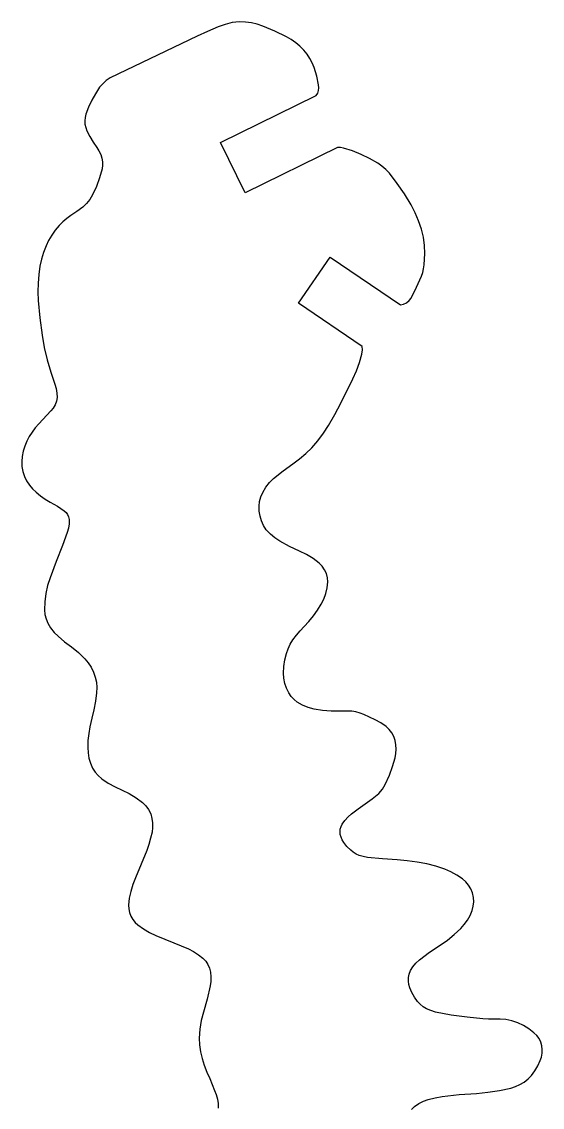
# Model space of a CAD drawing. Extents: x 31.2 to 77.5, y -5 to 41.3.
# Drawn here: x 72.48 to 77.53, y 30.79 to 41.31 of the extents above; entities that cross this region are included whole.
import ezdxf

# ---------------------------------------------------------------- set-up
doc = ezdxf.new("R2010")
doc.units = 0

msp = doc.modelspace()

# ---------------------------------------------------------------- linework, layer by layer
at = {"layer": '5'}
for p, q in [((74.389188, 41.257618), (74.285854, 41.213018)), ((74.455771, 41.281847), (74.389188, 41.257618)), ((74.524629, 41.298552), (74.455771, 41.281847)), ((74.594913, 41.307526), (74.524629, 41.298552)), ((74.65298, 41.304506), (74.594913, 41.307526)), ((74.710519, 41.296137), (74.65298, 41.304506)), ((74.767039, 41.282489), (74.710519, 41.296137)), ((74.822058, 41.263679), (74.767039, 41.282489)), ((74.937033, 41.215535), (74.822058, 41.263679)), ((74.183462, 41.166297), (73.340137, 40.76375)), ((74.285854, 41.213018), (74.183462, 41.166297)), ((75.049202, 41.161172), (74.937033, 41.215535)), ((75.095664, 41.134417), (75.049202, 41.161172)), ((75.139688, 41.103814), (75.095664, 41.134417)), ((75.180955, 41.069586), (75.139688, 41.103814)), ((75.219169, 41.031979), (75.180955, 41.069586)), ((75.249568, 40.993387), (75.219169, 41.031979)), ((75.276362, 40.952211), (75.249568, 40.993387)), ((75.299334, 40.908787), (75.276362, 40.952211)), ((75.318296, 40.863467), (75.299334, 40.908787)), ((75.343282, 40.780132), (75.318296, 40.863467)), ((73.267982, 40.707084), (73.238346, 40.671928)), ((73.302123, 40.737882), (73.267982, 40.707084)), ((73.340137, 40.76375), (73.302123, 40.737882)), ((75.361004, 40.694956), (75.343282, 40.780132)), ((73.198941, 40.61027), (73.163451, 40.546278)), ((73.238346, 40.671928), (73.198941, 40.61027)), ((74.411188, 40.137197), (75.339198, 40.592123)), ((75.339198, 40.592123), (75.352327, 40.615657)), ((75.352327, 40.615657), (75.360521, 40.64133)), ((75.360521, 40.64133), (75.363452, 40.668119)), ((75.363452, 40.668119), (75.361004, 40.694956)), ((73.163451, 40.546278), (73.132013, 40.4802)), ((73.104749, 40.412294), (73.097006, 40.38018)), ((73.132013, 40.4802), (73.104749, 40.412294)), ((73.097006, 40.38018), (73.094254, 40.34726)), ((73.094254, 40.34726), (73.096558, 40.314305)), ((73.096558, 40.314305), (73.103864, 40.282088)), ((73.103864, 40.282088), (73.116001, 40.251364)), ((73.116001, 40.251364), (73.144374, 40.195595)), ((73.144374, 40.195595), (73.176449, 40.14187)), ((73.176449, 40.14187), (73.212078, 40.090434)), ((73.212078, 40.090434), (73.23239, 40.057655)), ((74.649393, 39.651235), (74.411188, 40.137197)), ((75.544413, 40.089982), (74.649393, 39.651235)), ((75.573838, 40.08743), (75.544413, 40.089982)), ((75.602944, 40.082407), (75.573838, 40.08743)), ((75.689346, 40.055159), (75.602944, 40.082407)), ((73.23239, 40.057655), (73.248704, 40.022715)), ((73.248704, 40.022715), (73.260794, 39.986097)), ((73.260794, 39.986097), (73.266827, 39.951557)), ((75.773652, 40.021988), (75.689346, 40.055159)), ((75.855456, 39.983053), (75.773652, 40.021988)), ((75.934365, 39.938542), (75.855456, 39.983053)), ((73.262723, 39.881761), (73.238186, 39.795453)), ((73.267475, 39.9165), (73.262723, 39.881761)), ((73.266827, 39.951557), (73.267475, 39.9165)), ((75.975537, 39.909385), (75.934365, 39.938542)), ((76.013765, 39.876463), (75.975537, 39.909385)), ((76.048705, 39.84007), (76.013765, 39.876463)), ((73.238186, 39.795453), (73.20701, 39.711316)), ((76.124289, 39.741722), (76.048705, 39.84007)), ((73.20701, 39.711316), (73.169385, 39.629858)), ((76.193947, 39.639092), (76.124289, 39.741722)), ((73.112248, 39.546855), (73.075565, 39.512138)), ((73.143727, 39.586353), (73.112248, 39.546855)), ((73.169385, 39.629858), (73.143727, 39.586353)), ((76.257436, 39.532535), (76.193947, 39.639092)), ((73.018542, 39.470048), (72.959873, 39.430286)), ((73.075565, 39.512138), (73.018542, 39.470048)), ((76.297309, 39.456651), (76.257436, 39.532535)), ((76.331062, 39.377854), (76.297309, 39.456651)), ((72.844878, 39.332824), (72.807354, 39.287849)), ((72.880621, 39.368286), (72.844878, 39.332824)), ((72.919031, 39.400839), (72.880621, 39.368286)), ((72.959873, 39.430286), (72.919031, 39.400839)), ((76.358485, 39.296636), (76.331062, 39.377854)), ((72.773685, 39.23992), (72.744102, 39.189366)), ((72.807354, 39.287849), (72.773685, 39.23992)), ((76.377051, 39.219192), (76.358485, 39.296636)), ((72.718809, 39.136535), (72.694824, 39.072433)), ((72.744102, 39.189366), (72.718809, 39.136535)), ((76.388007, 39.140311), (76.377051, 39.219192)), ((76.39125, 39.060738), (76.388007, 39.140311)), ((72.694824, 39.072433), (72.675044, 39.006912)), ((75.167958, 38.580692), (75.472336, 39.028236)), ((75.472336, 39.028236), (76.155508, 38.563602)), ((76.38947, 39.005903), (76.39125, 39.060738)), ((72.659552, 38.940246), (72.648289, 38.857174)), ((72.675044, 39.006912), (72.659552, 38.940246)), ((76.370277, 38.87719), (76.37962, 38.913822)), ((76.37962, 38.913822), (76.385319, 38.951196)), ((76.385319, 38.951196), (76.38947, 39.005903)), ((72.648289, 38.857174), (72.641783, 38.773595)), ((76.310007, 38.734651), (76.357379, 38.841653)), ((76.357379, 38.841653), (76.370277, 38.87719)), ((72.641783, 38.773595), (72.640055, 38.68978)), ((76.257932, 38.629857), (76.310007, 38.734651)), ((72.640055, 38.68978), (72.64311, 38.606004)), ((72.64311, 38.606004), (72.657863, 38.438468)), ((76.213872, 38.585674), (76.238259, 38.605415)), ((76.238259, 38.605415), (76.257932, 38.629857)), ((75.784745, 38.161219), (75.167958, 38.580692)), ((76.155508, 38.563602), (76.185868, 38.571524)), ((76.185868, 38.571524), (76.213872, 38.585674)), ((72.657863, 38.438468), (72.680097, 38.271761)), ((72.680097, 38.271761), (72.702405, 38.15058)), ((72.702405, 38.15058), (72.730663, 38.030646)), ((75.757259, 38.005467), (75.781946, 38.086032)), ((75.781946, 38.086032), (75.787685, 38.127882)), ((75.787685, 38.127882), (75.784745, 38.161219)), ((75.784745, 38.161219), (75.784745, 38.161219)), ((72.730663, 38.030646), (72.764802, 37.912252)), ((75.727688, 37.926563), (75.757259, 38.005467)), ((72.764802, 37.912252), (72.804739, 37.795686)), ((75.693342, 37.849618), (75.727688, 37.926563)), ((72.804739, 37.795686), (72.817017, 37.753495)), ((72.817017, 37.753495), (72.823933, 37.710101)), ((75.577062, 37.613204), (75.693342, 37.849618)), ((72.825378, 37.666184), (72.819118, 37.63023)), ((72.823933, 37.710101), (72.825378, 37.666184)), ((72.788187, 37.564439), (72.764493, 37.536681)), ((72.806589, 37.595954), (72.788187, 37.564439)), ((72.819118, 37.63023), (72.806589, 37.595954)), ((75.519623, 37.503955), (75.577062, 37.613204)), ((72.764493, 37.536681), (72.648126, 37.412576)), ((75.458703, 37.396608), (75.519623, 37.503955)), ((72.583423, 37.332089), (72.555721, 37.288471)), ((72.614281, 37.373533), (72.583423, 37.332089)), ((72.648126, 37.412576), (72.614281, 37.373533)), ((75.40934, 37.320592), (75.458703, 37.396608)), ((72.532039, 37.242845), (72.512596, 37.195257)), ((72.555721, 37.288471), (72.532039, 37.242845)), ((75.295075, 37.180013), (75.354705, 37.248272)), ((75.354705, 37.248272), (75.40934, 37.320592)), ((72.497551, 37.146102), (72.487029, 37.095784)), ((72.512596, 37.195257), (72.497551, 37.146102)), ((75.17498, 37.07255), (75.236623, 37.124499)), ((75.236623, 37.124499), (75.295075, 37.180013)), ((72.487029, 37.095784), (72.483001, 37.046964)), ((72.483001, 37.046964), (72.485309, 36.998031)), ((75.016244, 36.955556), (75.110365, 37.024348)), ((75.110365, 37.024348), (75.17498, 37.07255)), ((72.485309, 36.998031), (72.493916, 36.949807)), ((72.493916, 36.949807), (72.508677, 36.903097)), ((74.925656, 36.882174), (75.016244, 36.955556)), ((72.508677, 36.903097), (72.530859, 36.860001)), ((72.530859, 36.860001), (72.557618, 36.819587)), ((72.557618, 36.819587), (72.588634, 36.78234)), ((74.849061, 36.797426), (74.884619, 36.842275)), ((74.884619, 36.842275), (74.925656, 36.882174)), ((72.588634, 36.78234), (72.623534, 36.748705)), ((72.623534, 36.748705), (72.666569, 36.713973)), ((72.666569, 36.713973), (72.711977, 36.682406)), ((74.78976, 36.660257), (74.801729, 36.705307)), ((74.801729, 36.705307), (74.819572, 36.748371)), ((74.819572, 36.748371), (74.849061, 36.797426)), ((72.711977, 36.682406), (72.759526, 36.654166)), ((72.759526, 36.654166), (72.82883, 36.61399)), ((72.82883, 36.61399), (72.895518, 36.569606)), ((74.783875, 36.614016), (74.78976, 36.660257)), ((74.785668, 36.565598), (74.783875, 36.614016)), ((72.895518, 36.569606), (72.9134, 36.552907)), ((72.9134, 36.552907), (72.927689, 36.533047)), ((72.927689, 36.533047), (72.937836, 36.510784)), ((72.937836, 36.510784), (72.943455, 36.486972)), ((74.793808, 36.517835), (74.785668, 36.565598)), ((74.808155, 36.471557), (74.793808, 36.517835)), ((72.935609, 36.401751), (72.924114, 36.360453)), ((72.942087, 36.444126), (72.935609, 36.401751)), ((72.943455, 36.486972), (72.942087, 36.444126)), ((74.828459, 36.427566), (74.808155, 36.471557)), ((74.854368, 36.386624), (74.828459, 36.427566)), ((74.893776, 36.344221), (74.854368, 36.386624)), ((72.924114, 36.360453), (72.878114, 36.233935)), ((74.938114, 36.307005), (74.893776, 36.344221)), ((74.986704, 36.275543), (74.938114, 36.307005)), ((72.878114, 36.233935), (72.8167, 36.078347)), ((75.080292, 36.224373), (74.986704, 36.275543)), ((75.1768, 36.17895), (75.080292, 36.224373)), ((75.243604, 36.145523), (75.1768, 36.17895)), ((72.8167, 36.078347), (72.758409, 35.921563)), ((75.30714, 36.106237), (75.243604, 36.145523)), ((75.366895, 36.06141), (75.30714, 36.106237)), ((75.396079, 36.032389), (75.366895, 36.06141)), ((75.419631, 35.998637), (75.396079, 36.032389)), ((75.4368, 35.961232), (75.419631, 35.998637)), ((72.758409, 35.921563), (72.734222, 35.845616)), ((75.447036, 35.921369), (75.4368, 35.961232)), ((75.44368, 35.823948), (75.450014, 35.880319)), ((75.450014, 35.880319), (75.447036, 35.921369)), ((72.716821, 35.767834), (72.70634, 35.688821)), ((72.734222, 35.845616), (72.716821, 35.767834)), ((75.4117, 35.715295), (75.430851, 35.768691)), ((75.430851, 35.768691), (75.44368, 35.823948)), ((72.70634, 35.688821), (72.702862, 35.609191)), ((75.350697, 35.606294), (75.386486, 35.66448)), ((75.386486, 35.66448), (75.4117, 35.715295)), ((72.702862, 35.609191), (72.70787, 35.565367)), ((72.70787, 35.565367), (72.718772, 35.522626)), ((75.267391, 35.49811), (75.310934, 35.550747)), ((75.310934, 35.550747), (75.350697, 35.606294)), ((72.718772, 35.522626), (72.735367, 35.481757)), ((72.735367, 35.481757), (72.76319, 35.435048)), ((75.18152, 35.407633), (75.22028, 35.448641)), ((75.22028, 35.448641), (75.267391, 35.49811)), ((72.76319, 35.435048), (72.796822, 35.39233)), ((72.796822, 35.39233), (72.835699, 35.354324)), ((72.835699, 35.354324), (72.899416, 35.301256)), ((75.112231, 35.318626), (75.145454, 35.364235)), ((75.145454, 35.364235), (75.18152, 35.407633)), ((72.899416, 35.301256), (72.965365, 35.250989)), ((72.965365, 35.250989), (73.032811, 35.196332)), ((75.048949, 35.18861), (75.065739, 35.233957)), ((75.065739, 35.233957), (75.086901, 35.277435)), ((75.086901, 35.277435), (75.112231, 35.318626)), ((73.032811, 35.196332), (73.095031, 35.135793)), ((73.095031, 35.135793), (73.128411, 35.096825)), ((75.023104, 35.061657), (75.032726, 35.125806)), ((75.032726, 35.125806), (75.048949, 35.18861)), ((73.128411, 35.096825), (73.156705, 35.054022)), ((73.156705, 35.054022), (73.179476, 35.008043)), ((75.020188, 34.996857), (75.023104, 35.061657)), ((73.179476, 35.008043), (73.196375, 34.959596)), ((73.196375, 34.959596), (73.207139, 34.909428)), ((75.024284, 34.94694), (75.020188, 34.996857)), ((75.034333, 34.897875), (75.024284, 34.94694)), ((73.207139, 34.909428), (73.211604, 34.858313)), ((73.211604, 34.858313), (73.209701, 34.807039)), ((75.050192, 34.850368), (75.034333, 34.897875)), ((75.07163, 34.805104), (75.050192, 34.850368)), ((73.198884, 34.724287), (73.181497, 34.642662)), ((73.209701, 34.807039), (73.198884, 34.724287)), ((75.095149, 34.771292), (75.07163, 34.805104)), ((75.123098, 34.741038), (75.095149, 34.771292)), ((75.154944, 34.714919), (75.123098, 34.741038)), ((75.206552, 34.685806), (75.154944, 34.714919)), ((73.181497, 34.642662), (73.161802, 34.560714)), ((75.261353, 34.663271), (75.206552, 34.685806)), ((75.318512, 34.647656), (75.261353, 34.663271)), ((75.399927, 34.635065), (75.318512, 34.647656)), ((75.48208, 34.628921), (75.399927, 34.635065)), ((75.561904, 34.62777), (75.48208, 34.628921)), ((75.641729, 34.628737), (75.561904, 34.62777)), ((75.682768, 34.627202), (75.641729, 34.628737)), ((75.723385, 34.621143), (75.682768, 34.627202)), ((75.763084, 34.610632), (75.723385, 34.621143)), ((75.801379, 34.595799), (75.763084, 34.610632)), ((73.161802, 34.560714), (73.144226, 34.478285)), ((75.908736, 34.545503), (75.801379, 34.595799)), ((75.964153, 34.514903), (75.908736, 34.545503)), ((76.016093, 34.478715), (75.964153, 34.514903)), ((73.132677, 34.412014), (73.125516, 34.345125)), ((73.144226, 34.478285), (73.132677, 34.412014)), ((76.045991, 34.450914), (76.016093, 34.478715)), ((76.071189, 34.418793), (76.045991, 34.450914)), ((76.091072, 34.383136), (76.071189, 34.418793)), ((73.125516, 34.345125), (73.122774, 34.277911)), ((76.105153, 34.344816), (76.091072, 34.383136)), ((76.111235, 34.302923), (76.105153, 34.344816)), ((76.112825, 34.26062), (76.111235, 34.302923)), ((73.122774, 34.277911), (73.125882, 34.2261)), ((73.125882, 34.2261), (73.13491, 34.174988)), ((76.102501, 34.176709), (76.109902, 34.218389)), ((76.109902, 34.218389), (76.112825, 34.26062)), ((73.13491, 34.174988), (73.149739, 34.125247)), ((73.149739, 34.125247), (73.170174, 34.077536)), ((73.170174, 34.077536), (73.195398, 34.039388)), ((76.047665, 34.008602), (76.078741, 34.091462)), ((76.078741, 34.091462), (76.102501, 34.176709)), ((73.195398, 34.039388), (73.225266, 34.004755)), ((73.225266, 34.004755), (73.259293, 33.974199)), ((73.259293, 33.974199), (73.322219, 33.932294)), ((76.007007, 33.919939), (76.047665, 34.008602)), ((73.322219, 33.932294), (73.388148, 33.895294)), ((73.388148, 33.895294), (73.456698, 33.863411)), ((73.456698, 33.863411), (73.526006, 33.830196)), ((75.945256, 33.831276), (75.979175, 33.873488)), ((75.979175, 33.873488), (76.007007, 33.919939)), ((73.526006, 33.830196), (73.591991, 33.790792)), ((73.591991, 33.790792), (73.654104, 33.745528)), ((75.812632, 33.730139), (75.880592, 33.778547)), ((75.880592, 33.778547), (75.945256, 33.831276)), ((73.654104, 33.745528), (73.686651, 33.712543)), ((73.686651, 33.712543), (73.71373, 33.674939)), ((73.71373, 33.674939), (73.734695, 33.633613)), ((75.680007, 33.633835), (75.745269, 33.683433)), ((75.745269, 33.683433), (75.812632, 33.730139)), ((73.734695, 33.633613), (73.74603, 33.590318)), ((73.74603, 33.590318), (73.751792, 33.545936)), ((75.591288, 33.534524), (75.616987, 33.570957)), ((75.616987, 33.570957), (75.646691, 33.604207)), ((75.646691, 33.604207), (75.680007, 33.633835)), ((73.746313, 33.456776), (73.732982, 33.396904)), ((73.751886, 33.501182), (73.746313, 33.456776)), ((73.751792, 33.545936), (73.751886, 33.501182)), ((75.568915, 33.460035), (75.571713, 33.486109)), ((75.570957, 33.433892), (75.568915, 33.460035)), ((75.571713, 33.486109), (75.579257, 33.511224)), ((75.579257, 33.511224), (75.591288, 33.534524)), ((73.716244, 33.337894), (73.696154, 33.279939)), ((73.732982, 33.396904), (73.716244, 33.337894)), ((75.57863, 33.406701), (75.570957, 33.433892)), ((75.59005, 33.380859), (75.57863, 33.406701)), ((75.60499, 33.356879), (75.59005, 33.380859)), ((75.636424, 33.317745), (75.60499, 33.356879)), ((73.696154, 33.279939), (73.641982, 33.146851)), ((75.67253, 33.282876), (75.636424, 33.317745)), ((75.697284, 33.262021), (75.67253, 33.282876)), ((75.724716, 33.244841), (75.697284, 33.262021)), ((75.754285, 33.231674), (75.724716, 33.244841)), ((75.794758, 33.219898), (75.754285, 33.231674)), ((73.641982, 33.146851), (73.585407, 33.014766)), ((75.83604, 33.211384), (75.794758, 33.219898)), ((75.979737, 33.197878), (75.83604, 33.211384)), ((76.123739, 33.188153), (75.979737, 33.197878)), ((76.220303, 33.180214), (76.123739, 33.188153)), ((76.316296, 33.16707), (76.220303, 33.180214)), ((76.411439, 33.148761), (76.316296, 33.16707)), ((76.498537, 33.126293), (76.411439, 33.148761)), ((76.584067, 33.098448), (76.498537, 33.126293)), ((76.644608, 33.072495), (76.584067, 33.098448)), ((76.702334, 33.040769), (76.644608, 33.072495)), ((76.756695, 33.003571), (76.702334, 33.040769)), ((73.560516, 32.949164), (73.539626, 32.88218)), ((73.585407, 33.014766), (73.560516, 32.949164)), ((76.788054, 32.975201), (76.756695, 33.003571)), ((76.815098, 32.942693), (76.788054, 32.975201)), ((76.837288, 32.906696), (76.815098, 32.942693)), ((73.525279, 32.816499), (73.518675, 32.749594)), ((73.539626, 32.88218), (73.525279, 32.816499)), ((76.85418, 32.867929), (76.837288, 32.906696)), ((76.863416, 32.825315), (76.85418, 32.867929)), ((76.865786, 32.781776), (76.863416, 32.825315)), ((73.518675, 32.749594), (73.520858, 32.713084)), ((73.520858, 32.713084), (73.528633, 32.677345)), ((76.849863, 32.696316), (76.86123, 32.738411)), ((76.86123, 32.738411), (76.865786, 32.781776)), ((73.528633, 32.677345), (73.541815, 32.643229)), ((73.541815, 32.643229), (73.56009, 32.611547)), ((73.56009, 32.611547), (73.583022, 32.583054)), ((76.773983, 32.563049), (76.803881, 32.604742)), ((76.803881, 32.604742), (76.829267, 32.649326)), ((76.829267, 32.649326), (76.849863, 32.696316)), ((73.583022, 32.583054), (73.610066, 32.55843)), ((73.610066, 32.55843), (73.66518, 32.518811)), ((73.66518, 32.518811), (73.723543, 32.484156)), ((76.677043, 32.465888), (76.739899, 32.524702)), ((76.739899, 32.524702), (76.773983, 32.563049)), ((73.723543, 32.484156), (73.784709, 32.45473)), ((73.784709, 32.45473), (73.959352, 32.38503)), ((76.539685, 32.362274), (76.610194, 32.411655)), ((76.610194, 32.411655), (76.677043, 32.465888)), ((73.959352, 32.38503), (74.029872, 32.356451)), ((74.029872, 32.356451), (74.099498, 32.325757)), ((74.099498, 32.325757), (74.148872, 32.299648)), ((74.148872, 32.299648), (74.195712, 32.269227)), ((76.33947, 32.218839), (76.437666, 32.293224)), ((76.437666, 32.293224), (76.539685, 32.362274)), ((74.195712, 32.269227), (74.239644, 32.234738)), ((74.239644, 32.234738), (74.266563, 32.206462)), ((74.266563, 32.206462), (74.288444, 32.174128)), ((76.274389, 32.150724), (76.305039, 32.186588)), ((76.305039, 32.186588), (76.33947, 32.218839)), ((74.288444, 32.174128), (74.304683, 32.138625)), ((74.304683, 32.138625), (74.314836, 32.100927)), ((74.314836, 32.100927), (74.318117, 32.056269)), ((76.232873, 32.047842), (76.238524, 32.080918)), ((76.238524, 32.080918), (76.253169, 32.11751)), ((76.253169, 32.11751), (76.274389, 32.150724)), ((74.316811, 32.011509), (74.310932, 31.967117)), ((74.318117, 32.056269), (74.316811, 32.011509)), ((76.232123, 32.014296), (76.232873, 32.047842)), ((76.236291, 31.981), (76.232123, 32.014296)), ((76.245286, 31.948673), (76.236291, 31.981)), ((74.310932, 31.967117), (74.281001, 31.840114)), ((76.265249, 31.901966), (76.245286, 31.948673)), ((76.290179, 31.857709), (76.265249, 31.901966)), ((74.281001, 31.840114), (74.245585, 31.71453)), ((76.319778, 31.816429), (76.290179, 31.857709)), ((76.345702, 31.78934), (76.319778, 31.816429)), ((76.375022, 31.765968), (76.345702, 31.78934)), ((76.407208, 31.746734), (76.375022, 31.765968)), ((74.245585, 31.71453), (74.224087, 31.631716)), ((76.450696, 31.728448), (76.407208, 31.746734)), ((76.495727, 31.714382), (76.450696, 31.728448)), ((76.647573, 31.684861), (76.495727, 31.714382)), ((76.800707, 31.662991), (76.647573, 31.684861)), ((76.954746, 31.648828), (76.800707, 31.662991)), ((74.224087, 31.631716), (74.210243, 31.547285)), ((77.0098, 31.645539), (76.954746, 31.648828)), ((77.064949, 31.645086), (77.0098, 31.645539)), ((77.120093, 31.64471), (77.064949, 31.645086)), ((77.175152, 31.641645), (77.120093, 31.64471)), ((77.234634, 31.628334), (77.175152, 31.641645)), ((77.29232, 31.608647), (77.234634, 31.628334)), ((77.347529, 31.582817), (77.29232, 31.608647)), ((77.39961, 31.551148), (77.347529, 31.582817)), ((77.447946, 31.514015), (77.39961, 31.551148)), ((74.210243, 31.547285), (74.204168, 31.461942)), ((74.204168, 31.461942), (74.206404, 31.395668)), ((77.475427, 31.487871), (77.447946, 31.514015)), ((77.498138, 31.457492), (77.475427, 31.487871)), ((77.515437, 31.423737), (77.498138, 31.457492)), ((74.206404, 31.395668), (74.215404, 31.329971)), ((77.526836, 31.38756), (77.515437, 31.423737)), ((77.529961, 31.351054), (77.526836, 31.38756)), ((77.528275, 31.314453), (77.529961, 31.351054)), ((74.215404, 31.329971), (74.231075, 31.265537)), ((74.231075, 31.265537), (74.252664, 31.198842)), ((77.487385, 31.192588), (77.510673, 31.243482)), ((77.510673, 31.243482), (77.521809, 31.278388)), ((77.521809, 31.278388), (77.528275, 31.314453)), ((74.252664, 31.198842), (74.277582, 31.133318)), ((74.277582, 31.133318), (74.305767, 31.069132)), ((77.425634, 31.099404), (77.458936, 31.144388)), ((77.458936, 31.144388), (77.487385, 31.192588)), ((74.305767, 31.069132), (74.353581, 30.955099)), ((77.313679, 31.011587), (77.354389, 31.036355)), ((77.354389, 31.036355), (77.391882, 31.065765)), ((77.391882, 31.065765), (77.425634, 31.099404)), ((74.353581, 30.955099), (74.368921, 30.913924)), ((76.724307, 30.913872), (76.891336, 30.926605)), ((76.891336, 30.926605), (77.003471, 30.93691)), ((77.003471, 30.93691), (77.114801, 30.953827)), ((77.114801, 30.953827), (77.224936, 30.977297)), ((77.224936, 30.977297), (77.270325, 30.991808)), ((77.270325, 30.991808), (77.313679, 31.011587)), ((74.368921, 30.913924), (74.379941, 30.871387)), ((74.379941, 30.871387), (74.386523, 30.827942)), ((74.386523, 30.827942), (74.388597, 30.784051)), ((76.291968, 30.798928), (76.333276, 30.827433)), ((76.333276, 30.827433), (76.3778, 30.850596)), ((76.3778, 30.850596), (76.424852, 30.86806)), ((76.424852, 30.86806), (76.490811, 30.884387)), ((76.490811, 30.884387), (76.557735, 30.896143)), ((76.557735, 30.896143), (76.724307, 30.913872)), ((76.262942, 30.768756), (76.291968, 30.798928))]:
    msp.add_line(p, q, dxfattribs=at)

doc.saveas('drawing.dxf')
